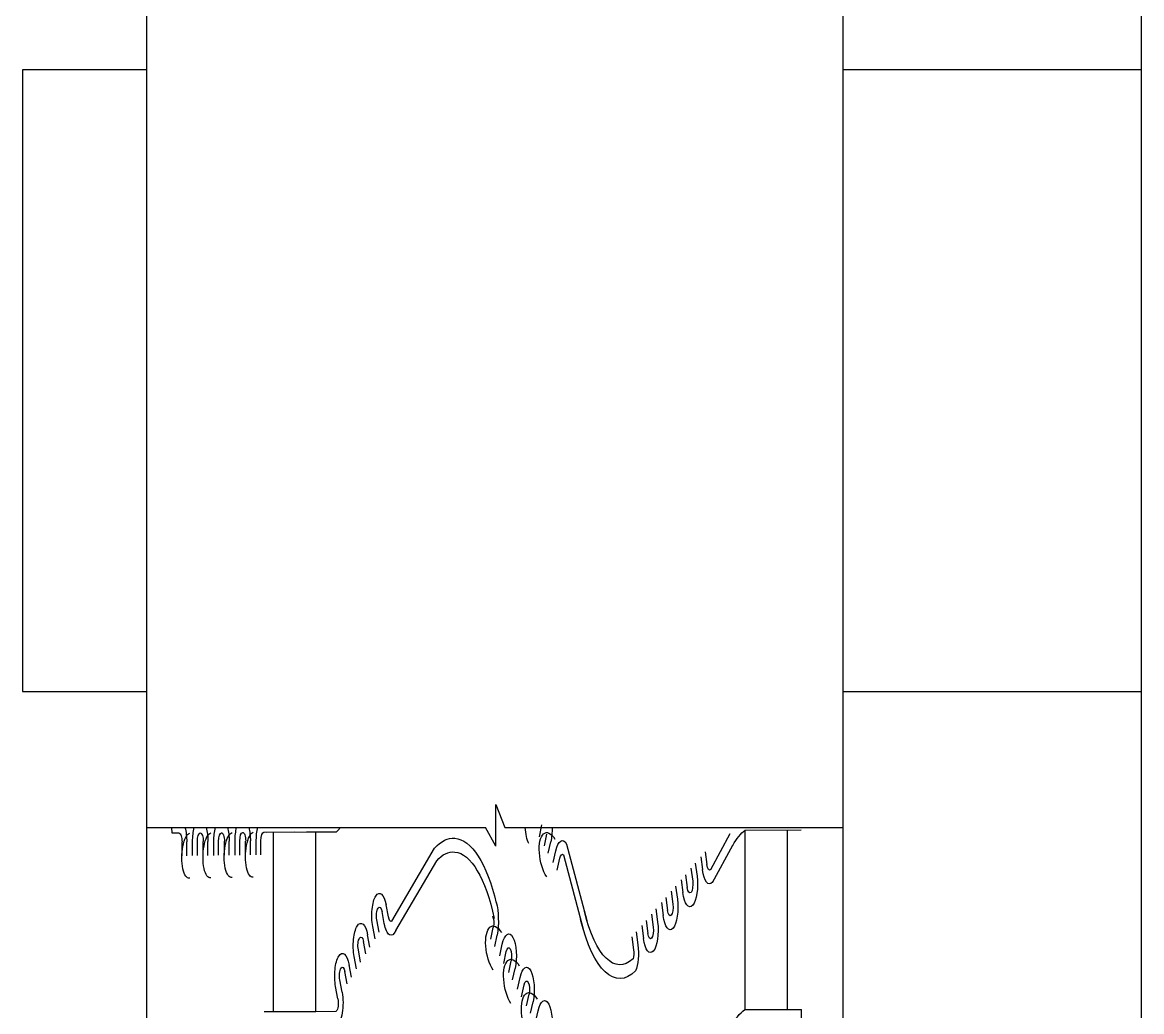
# Model space of a CAD drawing. Header units: inches. Extents: x -26985 to 86262, y -10753 to 149570.
# Drawn here: x -4138.6 to -3688.6, y 114648.1 to 115046 of the extents above; entities that cross this region are included whole.
import ezdxf

# ---------------------------------------------------------------- set-up
doc = ezdxf.new("R2010")
doc.units = ezdxf.units.IN
doc.header["$MEASUREMENT"] = 0
doc.layers.add('JYKC', color=4, linetype='Continuous')
doc.layers.add('JYKC-YM', color=4, linetype='Continuous')

# ---------------------------------------------------------------- blocks, each defined once
blk = doc.blocks.new('31452346')
at = {"layer": 'JYKC', "color": 132}
for p, q in [((65448.21, -51800.27), (61908.21, -51800.27)), ((65448.21, -52080.27), (61908.21, -52080.27))]:
    blk.add_line(p, q, dxfattribs=at)
at = {"layer": 'JYKC', "color": 136, "ltscale": 0.5}
for p, q in [((64912.95, -51936.35), (64912.95, -51800.27)), ((64913.98, -51839.63), (64913.89, -51817.12)), ((64991.64, -51817.06), (64986.09, -51817.06)), ((64986.18, -51839.8), (64986.09, -51817.06)), ((64913.92, -51822.8), (64986.11, -51822.75)), ((64914.16, -51839.86), (64986.18, -51839.8)), ((64929.81, -51853.52), (64915.38, -51845.67)), ((64935.01, -51852.84), (64920.08, -51844.66)), ((64922.69, -51855.74), (64927.85, -51855.05)), ((64924.72, -51857.51), (64929.88, -51856.81)), ((64927.26, -51859.71), (64932.5, -51859.01)), ((64929.29, -51861.48), (64934.53, -51860.77)), ((64931.91, -51863.67), (64937.07, -51862.98)), ((64933.94, -51865.43), (64939.1, -51864.74)), ((64936.48, -51867.64), (64941.72, -51866.93)), ((64938.51, -51869.4), (64943.75, -51868.7)), ((64941.12, -51871.59), (64946.28, -51870.9)), ((64943.15, -51873.36), (64948.31, -51872.66)), ((64945.69, -51875.56), (64950.93, -51874.86)), ((64947.72, -51877.32), (64952.96, -51876.62)), ((64950.34, -51879.52), (64955.5, -51878.82)), ((64952.37, -51881.28), (64957.53, -51880.59)), ((64954.91, -51883.48), (64960.15, -51882.78)), ((64956.94, -51885.25), (64962.18, -51884.54)), ((64919.58, -51911.53), (64950.34, -51903.3)), ((64923.93, -51912.77), (64953.77, -51904.79)), ((64927.05, -51916.81), (64922.31, -51915.78)), ((64930.05, -51915.22), (64925.31, -51914.18)), ((64920.31, -51920.41), (64915.64, -51919.39)), ((64923.31, -51918.81), (64918.64, -51917.79)), ((64916.64, -51922.42), (64911.9, -51921.38)), ((64987.65, -51925.95), (64982.99, -51924.93)), ((64991.4, -51923.96), (64986.66, -51922.92)), ((64980.99, -51929.56), (64976.25, -51928.53)), ((64984.66, -51927.55), (64979.99, -51926.53)), ((64971.25, -51934.75), (64966.59, -51933.73)), ((64974.25, -51933.15), (64969.58, -51932.14)), ((64977.99, -51931.16), (64973.25, -51930.12)), ((64903.69, -51939.95), (64912.95, -51936.35)), ((64964.59, -51938.36), (64959.85, -51937.32)), ((64967.58, -51936.76), (64962.84, -51935.73)), ((64920.45, -51939.95), (64903.69, -51939.95)), ((64920.45, -51939.95), (64912.95, -51944.13)), ((64957.85, -51941.95), (64953.18, -51940.93)), ((64960.84, -51940.36), (64956.18, -51939.34)), ((64912.95, -52080.27), (64912.95, -51944.13)), ((64950.53, -51981.67), (64921.25, -51964.51)), ((64954.4, -51980.17), (64926.27, -51963.69)), ((64948.91, -51983.09), (64944.05, -51984)), ((64951.58, -51984.75), (64946.72, -51985.66)), ((64954.99, -51986.81), (64950.05, -51987.73)), ((64957.66, -51988.47), (64952.72, -51989.39)), ((64961, -51990.55), (64956.14, -51991.46)), ((64963.67, -51992.21), (64958.8, -51993.12)), ((64967.08, -51994.27), (64962.14, -51995.19)), ((64969.75, -51995.93), (64964.81, -51996.86)), ((64973.08, -51998.01), (64968.22, -51998.92)), ((64975.75, -51999.67), (64970.89, -52000.58)), ((64979.17, -52001.73), (64974.23, -52002.66)), ((64914.7, -52016.1), (64914.65, -52004.02)), ((64914.7, -52016.1), (64914.66, -52006.45)), ((64981.83, -52003.39), (64976.9, -52004.32)), ((64986.9, -52016.05), (64986.85, -52004.06)), ((64986.88, -52012.26), (64914.69, -52012.31)), ((64914.77, -52033.16), (64914.69, -52012.31)), ((64986.97, -52033.11), (64986.88, -52012.26)), ((64914.77, -52032.07), (64914.72, -52020.84)), ((64986.95, -52029.31), (64914.76, -52029.37)), ((64923.88, -52034.34), (64918.25, -52034.34)), ((64923.89, -52036.23), (64918.26, -52036.24)), ((64923.9, -52038.6), (64918.35, -52038.61)), ((64923.9, -52040.5), (64918.36, -52040.5)), ((64924, -52042.86), (64918.37, -52042.87)), ((64924.01, -52044.76), (64918.38, -52044.76)), ((64924.02, -52047.13), (64918.47, -52047.13)), ((64924.02, -52049.02), (64918.48, -52049.03)), ((64924.12, -52051.39), (64918.49, -52051.4)), ((64924.13, -52053.29), (64918.5, -52053.29)), ((64924.14, -52055.66), (64918.6, -52055.66)), ((64924.15, -52057.55), (64918.6, -52057.56)), ((64924.24, -52059.92), (64918.61, -52059.92)), ((64924.25, -52061.82), (64918.62, -52061.82)), ((64924.26, -52064.18), (64918.72, -52064.19)), ((64915.26, -52067.27), (64915.27, -52070.11)), ((64924.27, -52066.08), (64918.72, -52066.08)), ((64915.27, -52070.11), (64912.95, -52070.12))]:
    blk.add_line(p, q, dxfattribs=at)
at = {"layer": 'JYKC', "color": 7, "linetype": 'Continuous', "lineweight": -3}
for points in [[(64858.21, -51800.27), (64858.21, -51680.27), (64608.21, -51680.27), (64608.21, -51800.27)], [(64608.21, -52080.27), (64608.21, -52130.27), (64858.21, -52130.27), (64858.21, -52080.27)]]:
    blk.add_lwpolyline(points, dxfattribs=at)
at = {"layer": 'JYKC', "color": 136, "ltscale": 0.5, "extrusion": (0, 0, -1)}
for centre, major_axis, ratio, start_param, end_param in [((64967.72, -51834.97), (55.43, 0.02), 0.341242, 2.602865, 2.893909), ((65045.47, -51834.92), (60.98, 0.02), 0.341242, 2.602865, 2.905452), ((64926.58, -51853.95), (9.02, 0), 0.341242, -0.374162, 1.196634), ((64926.58, -51853.95), (3.47, 0), 0.341242, -0.374162, 1.196634), ((64935.8, -51861.87), (9.02, 0), 0.341242, 4.338227, 5.909023), ((64935.8, -51861.87), (3.47, 0), 0.341242, 4.338227, 5.909023), ((64935.8, -51861.87), (3.47, 0), 0.341242, -0.374162, 1.196634), ((64935.8, -51861.87), (9.02, 0), 0.341242, -0.374162, 1.196634), ((64945.02, -51869.8), (9.02, 0), 0.341242, 4.338227, 5.909023), ((64945.02, -51869.8), (3.47, 0), 0.341242, 4.338227, 5.909023), ((64945.02, -51869.8), (3.47, 0), 0.341242, -0.374162, 1.196634), ((64945.02, -51869.8), (9.02, 0), 0.341242, -0.374162, 1.196634), ((64954.23, -51877.72), (9.02, 0), 0.341242, 4.338227, 5.909023), ((64954.23, -51877.72), (3.47, 0), 0.341242, 4.338227, 5.909023), ((64954.23, -51877.72), (3.47, 0), 0.341242, -0.374162, 1.196634), ((64954.23, -51877.72), (9.02, 0), 0.341242, -0.374162, 1.196634), ((64916.97, -51890.08), (51.16, 0.02), 0.341242, -0.309511, 0.953198), ((64916.97, -51890.08), (56.72, 0.02), 0.341242, -0.331304, 0.950863), ((64963.45, -51885.65), (9.02, 0), 0.341242, 4.338227, 5.626277), ((64963.45, -51885.65), (3.47, 0), 0.341242, 4.338227, 5.416137), ((64927.18, -51913.18), (9.02, 0), 0.341242, 2.140528, 3.711324), ((64925.18, -51917.81), (10.17, 2.02), 0.413056, 0.81249, 3.954083), ((64927.18, -51913.18), (3.47, 0), 0.341242, 2.140528, 3.500688), ((64913.77, -51920.39), (9.02, 0), 0.341242, 4.620867, 5.28212), ((64991.52, -51920.33), (9.02, 0), 0.341242, 2.140528, 3.711324), ((64991.52, -51920.33), (9.02, 0), 0.341242, 3.711324, 5.28212), ((64978.12, -51927.53), (9.02, 0), 0.341242, 3.711324, 5.28212), ((64989.53, -51924.95), (10.17, 2.02), 0.413056, 0.81249, 3.954083), ((64911.77, -51925.01), (9.02, 0), 0.341242, 0.569731, 1.440678), ((64978.12, -51927.53), (9.02, 0), 0.341242, 2.140528, 3.711324), ((64978.12, -51927.53), (3.47, 0), 0.341242, 2.140528, 3.711324), ((64978.12, -51927.53), (3.47, 0), 0.341242, 3.711324, 5.28212), ((64964.71, -51934.73), (9.02, 0), 0.341242, 2.140528, 3.711324), ((64964.71, -51934.73), (9.02, 0), 0.341242, 3.711324, 5.28212), ((64964.71, -51934.73), (3.47, 0), 0.341242, 2.140528, 3.711324), ((64964.71, -51934.73), (3.47, 0), 0.341242, 3.711324, 5.28212), ((64976.12, -51932.16), (10.17, 2.02), 0.413056, 0.81249, 3.954083), ((64950.56, -51943.36), (13.07, 0), 0.341242, 4.092329, 5.156915), ((64962.72, -51939.36), (10.17, 2.02), 0.413056, 0.81249, 3.954083), ((64978.54, -51956.87), (61.32, 0.02), 0.341242, 3.164706, 4.10185), ((64979.24, -51956.97), (56.48, 0.02), 0.341242, 3.170337, 4.159464), ((64951.31, -51941.93), (3.47, 0), 0.341242, 3.711324, 5.28212), ((64977.6, -51957.08), (60.39, 0.02), 0.341242, 2.773629, 3.175186), ((64977.6, -51957.08), (54.84, 0.02), 0.341242, 2.781505, 3.176956), ((64948.39, -51986.7), (9.02, 0), 0.341242, 2.640369, 4.211165), ((64947.24, -51982.05), (3.47, 0), 0.341242, -0.321378, 1.069572), ((64947.24, -51982.05), (9.02, 0), 0.341242, -0.654373, 1.069572), ((64948.39, -51986.7), (9.02, 0), 0.341242, 1.069572, 2.640369), ((64948.39, -51986.7), (3.47, 0), 0.341242, 2.640369, 4.211165), ((64948.39, -51986.7), (3.47, 0), 0.341242, 1.069572, 2.640369), ((64960.47, -51994.16), (9.02, 0), 0.341242, 2.640369, 4.211165), ((64960.47, -51994.16), (9.02, 0), 0.341242, 1.069572, 2.640369), ((64960.47, -51994.16), (3.47, 0), 0.341242, 2.640369, 4.211165), ((64960.47, -51994.16), (3.47, 0), 0.341242, 1.069572, 2.640369), ((64972.56, -52001.62), (9.02, 0), 0.341242, 2.640369, 4.211165), ((64972.56, -52001.62), (3.47, 0), 0.341242, 2.640369, 4.211165), ((64983.5, -52004.43), (9.02, 0), 0.341242, 4.211165, 6.131413), ((64905.75, -52004.49), (9.02, 0), 0.341242, -0.647951, -0.151772), ((64972.56, -52001.62), (9.02, 0), 0.341242, 1.069572, 2.640369), ((64972.56, -52001.62), (3.47, 0), 0.341242, 1.069572, 2.640369), ((64983.5, -52004.43), (3.47, 0), 0.341242, 4.211165, 5.96401), ((64918.24, -52033.16), (3.47, 0), 0.341242, 1.569514, 3.14031), ((64918.24, -52033.16), (9.02, 0), 0.341242, 1.569514, 2.198021), ((64923.89, -52037.42), (-9.07, 0.34), 0.348395, 3.033278, 6.174871), ((64918.36, -52041.68), (9.02, 0), 0.341242, 4.068614, 4.711107), ((64918.36, -52041.68), (3.47, 0), 0.341242, 3.14031, 4.711107), ((64918.36, -52041.68), (3.47, 0), 0.341242, 1.569514, 3.14031), ((64918.36, -52041.68), (9.02, 0), 0.341242, 1.569514, 2.214784), ((64924.01, -52045.94), (-9.07, 0.34), 0.348395, 3.033278, 6.174871), ((64918.49, -52050.21), (9.02, 0), 0.341242, 4.051638, 4.711107), ((64918.49, -52050.21), (3.47, 0), 0.341242, 3.14031, 4.711107), ((64918.49, -52050.21), (3.47, 0), 0.341242, 1.569514, 3.14031), ((64918.49, -52050.21), (9.02, 0), 0.341242, 1.569514, 2.23176), ((64918.61, -52058.74), (9.02, 0), 0.341242, 4.034435, 4.711107), ((64924.13, -52054.47), (-9.07, 0.34), 0.348395, 3.033278, 6.174871), ((64918.61, -52058.74), (3.47, 0), 0.341242, 3.14031, 4.711107), ((64918.61, -52058.74), (3.47, 0), 0.341242, 1.569514, 3.14031), ((64918.61, -52058.74), (9.02, 0), 0.341242, 1.569514, 2.248963), ((64918.73, -52067.27), (9.02, 0), 0.341242, 4.01699, 4.711107), ((64924.26, -52063), (-9.07, 0.34), 0.348395, 3.033278, 6.174871), ((64918.73, -52067.27), (3.47, 0), 0.341242, 3.14031, 4.711107)]:
    blk.add_ellipse(centre, major_axis=major_axis, ratio=ratio, start_param=start_param, end_param=end_param, dxfattribs=at)
at = {"layer": 'JYKC-YM', "color": 7, "linetype": 'Continuous', "lineweight": -3}
blk.add_line((65448.21, -51680.27), (61908.21, -51680.27), dxfattribs=at)

msp = doc.modelspace()

# ---------------------------------------------------------------- block references
at = {"layer": 'JYKC', "color": 0, "linetype": 'Continuous', "lineweight": -3, "rotation": 270}
msp.add_blockref('31452346', (47991.72, 179635.12), dxfattribs=at)

doc.saveas('drawing.dxf')
